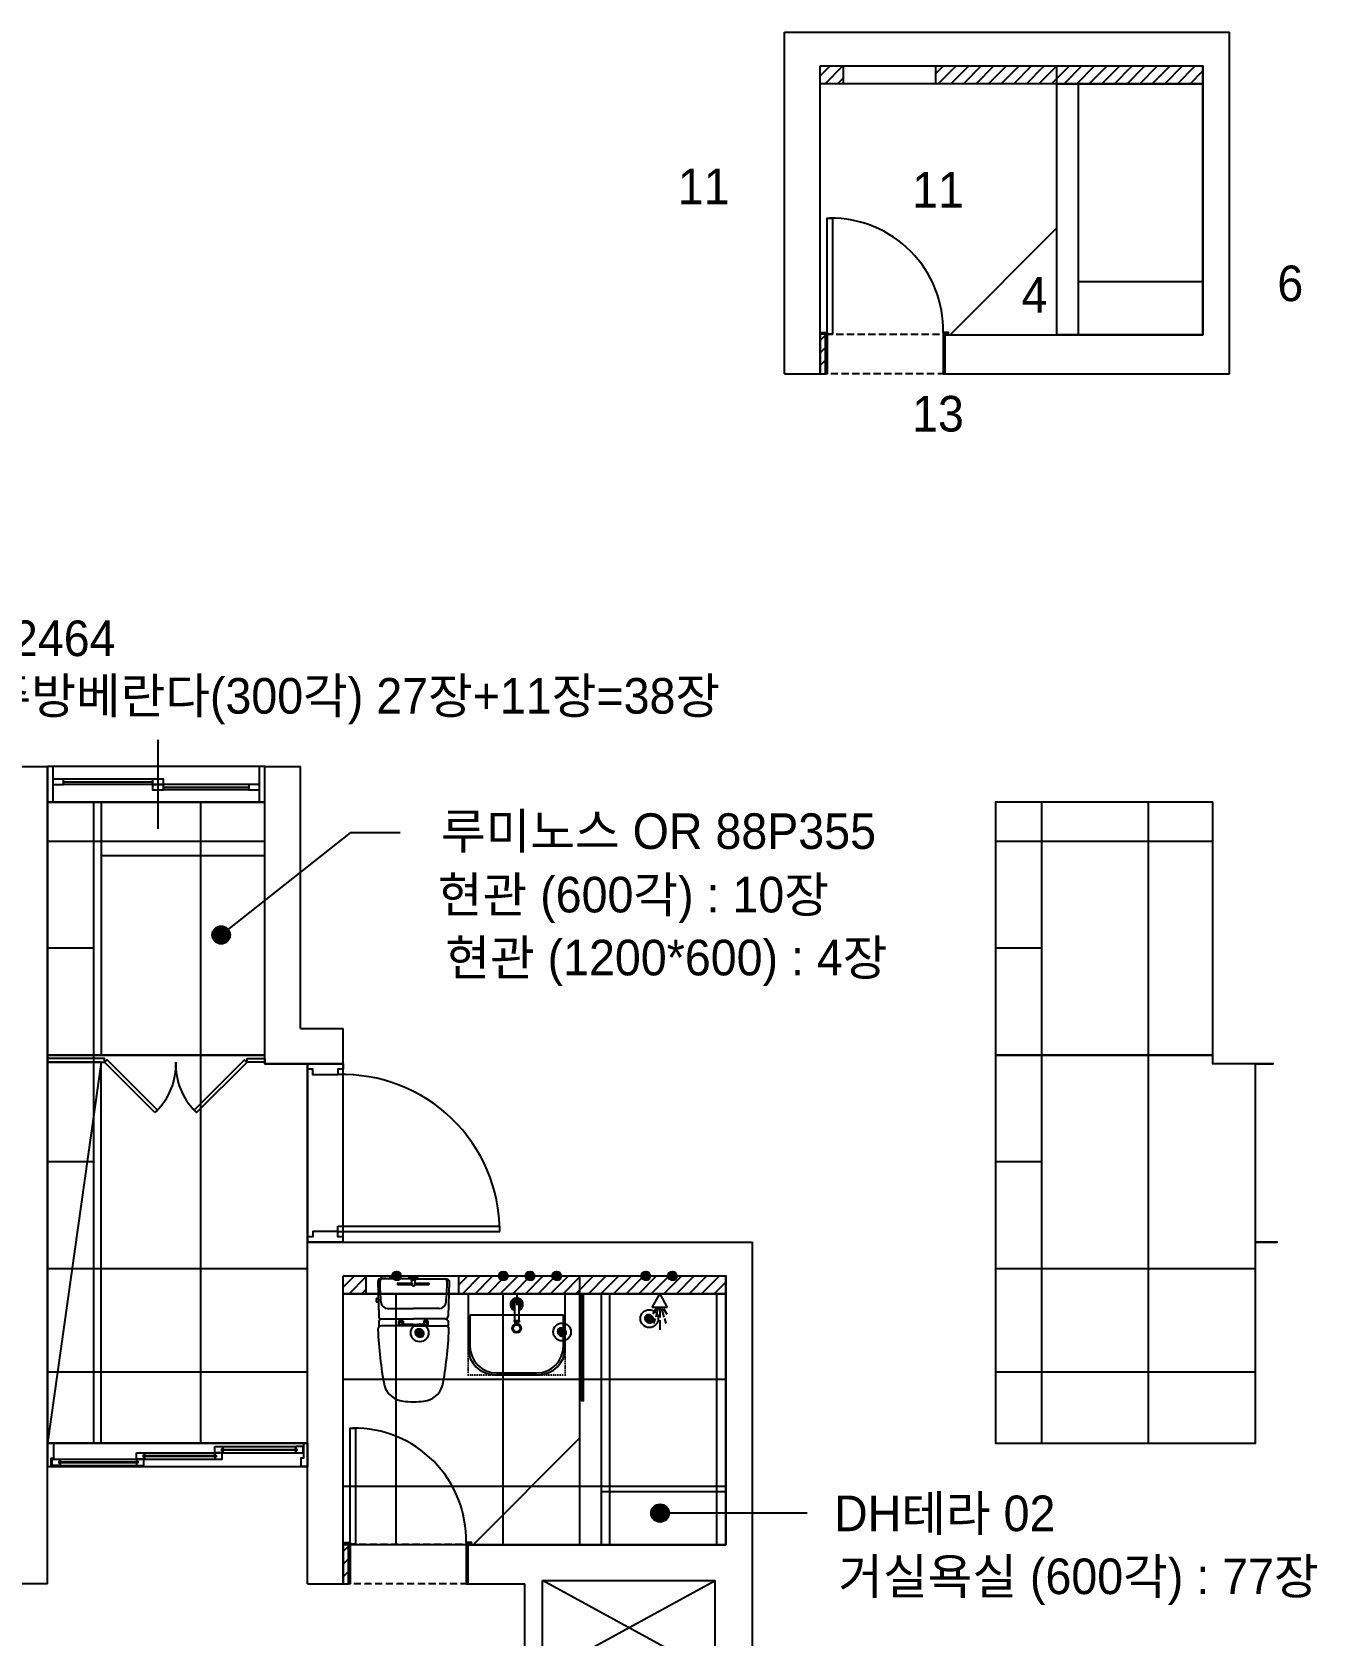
# Model space of a CAD drawing. Header units: inches. Extents: x 4374 to 164780, y 597 to 50243.
# Drawn here: x 143480 to 150698, y 27088 to 36095 of the extents above; entities that cross this region are included whole.
import ezdxf
from ezdxf.enums import TextEntityAlignment as Align

# ---------------------------------------------------------------- set-up
doc = ezdxf.new("R2010")
doc.units = ezdxf.units.IN
doc.header["$LTSCALE"] = 50
doc.header["$MEASUREMENT"] = 0
for name, pattern in [('DH-HID2', [1.2, 0.8, -0.4]), ('DOT', [0.25, 0, -0.25]), ('HIDDEN', [0.375, 0.25, -0.125])]:
    doc.linetypes.add(name, pattern=pattern)
for name, color, linetype in [('03-TEXT', 3, 'Continuous'), ('03-WAL NEW', 3, 'Continuous'), ('06-FUR', 6, 'Continuous'), ('3.기호.계단선', 30, 'Continuous'), ('_LIBR', 4, 'Continuous'), ('BATH', 4, 'Continuous'), ('CO-BATH', 6, 'Continuous'), ('CO-DOOR', 8, 'Continuous'), ('fin', 5, 'Continuous'), ('HL', 6, 'HIDDEN'), ('Layer 1', 7, 'Continuous'), ('도면층2', 2, 'Continuous'), ('도면층4', 4, 'Continuous'), ('도면층5', 5, 'Continuous'), ('도면층8', 8, 'Continuous'), ('욕실설비', 3, 'Continuous')]:
    doc.layers.add(name, color=color, linetype=linetype)
doc.styles.add('코레일둥고', font='Korail_Round_Gothic_Medium.ttf')
pattern_1 = [(45, (21500, 9e-13), (-35.35534, 35.35534), [])]
pattern_2 = [(0, (150112.8, 30349.7), (0, 1200), [])]
pattern_3 = [(45, (155906.38, 21078.25), (-35.35534, 35.35534), [])]
pattern_4 = [(0, (144787.8, 30349.7), (0, 1200), [])]

# ---------------------------------------------------------------- blocks, each defined once
blk = doc.blocks.new('floor')
h = blk.add_hatch()
h.set_pattern_fill('ANSI31', color=10)
h.set_pattern_definition([(45, (-930, 325), (-0.08838834765, 0.08838834765), [])])
edge = h.paths.add_edge_path()
edge.add_arc((-32469.4, 8487.2), 25, 0, 360)
h = blk.add_hatch()
h.set_pattern_fill('ANSI31', color=10)
h.set_pattern_definition([(45, (-180, 325), (-0.08838834765, 0.08838834765), [])])
edge = h.paths.add_edge_path()
edge.add_arc((-31719.4, 8487.2), 25, 0, 360)
h = blk.add_hatch()
h.set_pattern_fill('ANSI31', color=10)
h.set_pattern_definition([(45, (-30, 325), (-0.08838834765, 0.08838834765), [])])
edge = h.paths.add_edge_path()
edge.add_arc((-31569.4, 8487.2), 25, 0, 360)
h = blk.add_hatch()
h.set_pattern_fill('ANSI31', color=10)
h.set_pattern_definition([(45, (470, 325), (-0.08838834765, 0.08838834765), [])])
edge = h.paths.add_edge_path()
edge.add_arc((-31069.4, 8487.2), 25, 0, 360)
h = blk.add_hatch()
h.set_pattern_fill('ANSI31', color=10)
h.set_pattern_definition([(45, (620, 325), (-0.08838834765, 0.08838834765), [])])
edge = h.paths.add_edge_path()
edge.add_arc((-30919.4, 8487.2), 25, 0, 360)
h = blk.add_hatch()
h.set_pattern_fill('ANSI31', color=10)
h.set_pattern_definition([(45, (0, 10), (-0.08838834765, 0.08838834765), [])])
edge = h.paths.add_edge_path()
edge.add_arc((-31539.4, 8172.2), 25, 0, 360)
h = blk.add_hatch()
h.set_pattern_fill('ANSI31', color=10)
h.set_pattern_definition([(45, (490, 85), (-0.08838834765, 0.08838834765), [])])
edge = h.paths.add_edge_path()
edge.add_arc((-31049.4, 8247.2), 25, 0, 360)
h = blk.add_hatch()
h.set_pattern_fill('ANSI31', color=10)
h.set_pattern_definition([(45, (-800, 5), (-0.08838834765, 0.08838834765), [])])
edge = h.paths.add_edge_path()
edge.add_arc((-32339.4, 8167.2), 25, 0, 360)
at = {"color": 10}
for centre, radius in [((-32469.4, 8487.2), 25), ((-31719.4, 8487.2), 25), ((-31569.4, 8487.2), 25), ((-31069.4, 8487.2), 25), ((-30919.4, 8487.2), 25), ((-31049.4, 8247.2), 50), ((-32339.4, 8167.2), 50), ((-31539.4, 8172.2), 50)]:
    blk.add_circle(centre, radius, dxfattribs=at)
at = {"layer": 'Layer 1'}
blk.add_lwpolyline([(-34429.4, 7417.2), (-32969.4, 7417.2), (-32969.4, 7547.2), (-34429.4, 7547.2)], close=True, dxfattribs=at)
at = {"layer": '도면층2'}
for p, q in [((-34609.4, 11347.2), (-34429.4, 11347.2)), ((-34429.4, 6757.2), (-34429.4, 11347.2)), ((-33209.4, 9677.2), (-33209.4, 11347.2)), ((-33209.4, 11347.2), (-33009.4, 11347.2)), ((-33009.4, 9877.2), (-33009.4, 11347.2)), ((-33009.4, 9877.2), (-32769.4, 9877.2)), ((-32769.4, 9677.2), (-32769.4, 9877.2)), ((-33209.4, 9677.2), (-32769.4, 9677.2)), ((-32969.4, 8677.2), (-30469.4, 8677.2)), ((-32969.4, 6757.2), (-32969.4, 8677.2)), ((-30469.4, 2047.2), (-30469.4, 8677.2)), ((-32769.4, 6757.2), (-32769.4, 8487.2)), ((-32769.4, 8487.2), (-30619.4, 8487.2)), ((-30619.4, 6977.2), (-30619.4, 8487.2)), ((-32069.4, 6977.2), (-30619.4, 6977.2)), ((-32069.4, 6977.2), (-32069.4, 6757.2)), ((-34429.4, 6757.2), (-34629.4, 6757.2)), ((-32969.4, 6757.2), (-32769.4, 6757.2)), ((-32069.4, 6757.2), (-31749.4, 6757.2)), ((-31749.4, 5747.2), (-31749.4, 6757.2)), ((-31649.4, 6247.2), (-31649.4, 6777.2)), ((-31649.4, 6777.2), (-30679.4, 6777.2)), ((-30679.4, 6247.2), (-30679.4, 6777.2))]:
    blk.add_line(p, q, dxfattribs=at)
at = {"layer": '도면층4'}
for p, q in [((-33809.4, 10997.2), (-33809.4, 11497.2)), ((-33209.4, 11347.2), (-34429.4, 11347.2)), ((-34429.4, 11347.2), (-34429.4, 11147.2)), ((-34399.4, 11347.2), (-34399.4, 11147.2)), ((-34339.4, 11262.2), (-33839.4, 11262.2)), ((-33239.4, 11147.2), (-33239.4, 11347.2)), ((-33209.4, 11147.2), (-33209.4, 11347.2)), ((-33779.4, 11232.2), (-33299.4, 11232.2)), ((-34429.4, 11147.2), (-33209.4, 11147.2)), ((-32969.4, 9677.2), (-32969.4, 8677.2)), ((-32769.4, 9677.2), (-32969.4, 9677.2)), ((-32769.4, 8677.2), (-32769.4, 9677.2)), ((-32799.4, 8767.2), (-31889.9, 8767.2)), ((-32799.4, 8737.2), (-32799.4, 8767.2)), ((-32799.4, 8737.2), (-31889.4, 8737.2)), ((-31889.4, 8737.2), (-31889.4, 8767.2)), ((-32969.4, 8677.2), (-32769.4, 8677.2)), ((-32769.4, 8677.2), (-32969.4, 8677.2))]:
    blk.add_line(p, q, dxfattribs=at)
for points in [[(-34399.4, 11277.2), (-34399.4, 11247.2), (-34339.4, 11247.2), (-34339.4, 11277.2)], [(-33839.4, 11277.2), (-33839.4, 11247.2), (-33779.4, 11247.2), (-33779.4, 11277.2)], [(-33839.4, 11247.2), (-33839.4, 11217.2), (-33779.4, 11217.2), (-33779.4, 11247.2)], [(-33299.4, 11247.2), (-33299.4, 11217.2), (-33239.4, 11217.2), (-33239.4, 11247.2)]]:
    blk.add_lwpolyline(points, close=True, dxfattribs=at)
for points in [[(-32769.4, 9677.2), (-32769.4, 9647.2), (-32799.4, 9647.2), (-32799.4, 9617.2), (-32939.4, 9617.2), (-32939.4, 9647.2), (-32969.4, 9647.2), (-32969.4, 9677.2), (-32769.4, 9677.2)], [(-32769.4, 8677.2), (-32769.4, 8707.2), (-32799.4, 8707.2), (-32799.4, 8737.2), (-32939.4, 8737.2), (-32939.4, 8707.2), (-32969.4, 8707.2), (-32969.4, 8677.2), (-32769.4, 8677.2)]]:
    blk.add_lwpolyline(points, dxfattribs=at)
at = {"layer": '도면층5'}
for p, q in [((-33839.4, 11277.2), (-34339.4, 11277.2)), ((-33839.4, 11247.2), (-34339.4, 11247.2)), ((-33299.4, 11247.2), (-33779.4, 11247.2)), ((-33299.4, 11217.2), (-33779.4, 11217.2))]:
    blk.add_line(p, q, dxfattribs=at)
blk.add_arc((-32770.9, 8736.7), 881, 0.03221, 91.85316, dxfattribs=at)
at = {"layer": '도면층8'}
for p, q in [((-31649.4, 6247.2), (-30679.4, 6777.2)), ((-30679.4, 6247.2), (-31649.4, 6777.2))]:
    blk.add_line(p, q, dxfattribs=at)
blk = doc.blocks.new('FFFR')
h = blk.add_hatch()
h.set_pattern_fill('ANSI31', color=30)
h.set_pattern_definition([(45, (45940.9141, 6664.45681), (-0.08838834765, 0.08838834765), [])])
edge = h.paths.add_edge_path()
edge.add_arc((14401.5, 14826.7), 25, 0, 360)
h = blk.add_hatch()
h.set_pattern_fill('ANSI31', color=30)
h.set_pattern_definition([(45, (46090.9141, 6664.45681), (-0.08838834765, 0.08838834765), [])])
edge = h.paths.add_edge_path()
edge.add_arc((14551.5, 14826.7), 25, 0, 360)
at = {"layer": '03-WAL NEW'}
h = blk.add_hatch(dxfattribs=at)
h.set_pattern_fill('_USER', color=8, scale=50, angle=45, pattern_type=0)
h.set_pattern_definition(pattern_1)
h.paths.add_polyline_path([(13631.5, 14826.7), (13501.5, 14826.7), (13501.5, 14726.7), (13631.5, 14726.7)])
h = blk.add_hatch(dxfattribs=at)
h.set_pattern_fill('_USER', color=8, scale=50, angle=45, pattern_type=0)
h.set_pattern_definition(pattern_1)
h.paths.add_polyline_path([(14151.5, 14826.7), (15651.5, 14826.7), (15651.5, 14726.7), (14151.5, 14726.7)])
h = blk.add_hatch(dxfattribs=at)
h.set_pattern_fill('_USER', color=8, scale=50, angle=45, pattern_type=0)
h.set_pattern_definition(pattern_1)
h.paths.add_polyline_path([(13501.5, 13096.7), (13531.5, 13096.7), (13531.5, 13319.7), (13501.5, 13319.7)])
at = {"color": 8}
blk.add_line((14476.5, 14726.7), (14476.5, 14661.7), dxfattribs=at)
at = {"color": 30}
for centre in [(14401.5, 14826.7), (14551.5, 14826.7)]:
    blk.add_circle(centre, 25, dxfattribs=at)
at = {"layer": '03-WAL NEW'}
for p, q in [((13501.5, 14726.7), (13501.5, 14826.7)), ((13631.5, 14726.7), (13631.5, 14826.7)), ((14151.5, 14726.7), (14151.5, 14826.7)), ((14831.5, 14726.7), (14831.5, 14826.7)), ((14951.5, 14726.7), (14951.5, 13316.7)), ((14831.5, 13916.7), (14231.5, 13316.7)), ((14951.5, 13616.7), (15651.5, 13616.7))]:
    blk.add_line(p, q, dxfattribs=at)
blk.add_lwpolyline([(13501.5, 14826.7), (15651.5, 14826.7), (15651.5, 14726.7), (13501.5, 14726.7), (13501.5, 14826.7)], dxfattribs=at)
for points in [[(14831.5, 14726.7), (15651.5, 14726.7), (15651.5, 13316.7), (14831.5, 13316.7)], [(13501.5, 13096.7), (13531.5, 13096.7), (13531.5, 13319.7), (13501.5, 13319.7)]]:
    blk.add_lwpolyline(points, close=True, dxfattribs=at)
at = {"layer": '06-FUR', "color": 8}
for p, q in [((11841.5, 16066.7), (13061.5, 16066.7)), ((12141.5, 16026.7), (11841.5, 13886.7))]:
    blk.add_line(p, q, dxfattribs=at)
for points in [[(12141.5, 16066.7), (11841.5, 16066.7), (11841.5, 17486.7), (12141.5, 17486.7)], [(11841.5, 16026.7), (12161.5, 16026.7), (12161.5, 16046.7), (11841.5, 16046.7)], [(12444.4, 15743.8), (12161.5, 16026.7), (12175.7, 16040.8), (12458.5, 15758)], [(12678.7, 15743.8), (12961.5, 16026.7), (12947.4, 16040.8), (12664.6, 15758)], [(11841.5, 13886.7), (12141.5, 13886.7), (12141.5, 16026.7), (11841.5, 16026.7)]]:
    blk.add_lwpolyline(points, close=True, dxfattribs=at)
for points in [[(12141.5, 17486.7), (12141.5, 17186.7), (13061.5, 17186.7), (13061.5, 17486.7), (12141.5, 17486.7)], [(13061.5, 16026.7), (12961.5, 16026.7), (12961.5, 16046.7), (13061.5, 16046.7), (13061.5, 16026.7)]]:
    blk.add_lwpolyline(points, dxfattribs=at)
for centre, start, end in [((12197.1, 16012.3), 314.2144, 2.26248), ((12925.9, 16012.3), 177.73752, 225.7856)]:
    blk.add_arc(centre, 364.7, start, end, dxfattribs=at)
at = {"layer": '_LIBR', "linetype": 'Continuous'}
for points in [[(13540.5, 13319.7), (13540.5, 13971.7), (13570.5, 13971.7), (13570.5, 13319.7), (13540.5, 13319.7)], [(13540.5, 13319.7), (13510.5, 13319.7), (13510.5, 13328.7), (13540.5, 13328.7), (13540.5, 13319.7)], [(14192.5, 13319.7), (14222.5, 13319.7), (14222.5, 13328.7), (14192.5, 13328.7), (14192.5, 13319.7)]]:
    blk.add_lwpolyline(points, dxfattribs=at)
for points in [[(13531.5, 13319.7), (13540.5, 13319.7), (13540.5, 13096.7), (13531.5, 13096.7)], [(14201.5, 13319.7), (14192.5, 13319.7), (14192.5, 13096.7), (14201.5, 13096.7)]]:
    blk.add_lwpolyline(points, close=True, dxfattribs=at)
blk.add_arc((13563, 13342.1), 629.6, 358.78036, 90.6825, dxfattribs=at)
at = {"layer": 'BATH', "color": 8}
for p, q in [((15237.2, 14649.1), (15281.5, 14726.7)), ((15281.5, 14726.7), (15321.3, 14649.1)), ((15321.3, 14649.1), (15237.2, 14649.1)), ((15260, 14642.6), (15241.1, 14612.6)), ((15269.8, 14643.2), (15257.4, 14595)), ((15280.2, 14645.2), (15280.2, 14592.5)), ((15290.7, 14643.2), (15303.1, 14595)), ((15300.4, 14642.6), (15319.4, 14612.6)), ((15254.2, 14587.8), (15245.7, 14559.1)), ((15280.2, 14578), (15280.2, 14524.6)), ((15306.3, 14587.8), (15314.8, 14559.1))]:
    blk.add_line(p, q, dxfattribs=at)
blk.add_lwpolyline([(14841.5, 14726.7), (14841.5, 14126.7), (14851.5, 14126.7), (14851.5, 14726.7), (14841.5, 14726.7)], dxfattribs=at)
at = {"layer": 'CO-BATH', "color": 8}
for p, q in [((14204, 14726.7), (14204, 14421.7)), ((14749, 14726.7), (14204, 14726.7)), ((14749, 14421.7), (14749, 14726.7)), ((14214, 14606.7), (14214, 14431.7)), ((14739, 14606.7), (14214, 14606.7)), ((14464, 14666.7), (14464, 14576.2)), ((14489, 14666.7), (14489, 14576.2)), ((14739, 14431.7), (14739, 14606.7)), ((14462, 14571.2), (14462, 14566.2)), ((14462, 14571.2), (14491, 14571.2)), ((14462, 14566.2), (14491, 14566.2)), ((14463, 14576.2), (14463, 14571.2)), ((14463, 14576.2), (14490, 14576.2)), ((14490, 14576.2), (14490, 14571.2)), ((14491, 14571.2), (14491, 14566.2)), ((14354, 14271.7), (14599, 14271.7)), ((14364, 14281.7), (14589, 14281.7))]:
    blk.add_line(p, q, dxfattribs=at)
at = {"layer": 'CO-BATH', "color": 8, "linetype": 'DOT'}
blk.add_lwpolyline([(14204, 14271.7), (14749, 14271.7), (14749, 14726.7), (14204, 14726.7)], close=True, dxfattribs=at)
at = {"layer": 'CO-BATH', "color": 8}
for radius in [25, 20]:
    blk.add_circle((14476.5, 14531.7), radius, dxfattribs=at)
for centre, radius, start, end in [((14476.5, 14666.7), 35, 290.92481, 249.07514), ((14476.5, 14666.7), 30, 294.62429, 245.37566), ((14476.5, 14666.7), 25, 299.99998, 239.99998), ((14476.5, 14666.7), 18, 313.98294, 226.01701), ((14476.5, 14666.7), 12.5, 359.99998, 179.99998), ((14354, 14421.7), 150, 180, 270), ((14364, 14431.7), 150, 180, 270), ((14589, 14431.7), 150, 270, 0), ((14599, 14421.7), 150, 270, 0)]:
    blk.add_arc(centre, radius, start, end, dxfattribs=at)
at = {"layer": 'CO-DOOR', "color": 251, "linetype": 'DH-HID2'}
blk.add_lwpolyline([(14201.5, 13096.7), (13531.5, 13096.7), (13531.5, 13319.7), (14201.5, 13319.7)], close=True, dxfattribs=at)
at = {"layer": 'fin', "color": 8}
for p, q in [((13888.6, 14810.3), (13723.9, 14810.3)), ((13740.8, 14811.7), (13728.3, 14811.7)), ((13740.8, 14811.7), (13753.3, 14811.7)), ((13904.5, 14810.3), (14069.1, 14810.3)), ((13751.3, 14643.1), (13896.5, 14643.1)), ((14041.8, 14643.1), (13896.5, 14643.1)), ((13716.2, 14585.3), (13896.5, 14585.3)), ((13896.5, 14546), (13717.3, 14546)), ((14076.9, 14585.3), (13896.5, 14585.3)), ((13896.5, 14546), (14075.8, 14546))]:
    blk.add_line(p, q, dxfattribs=at)
for points in [[(13723.9, 14810.3), (13711.5, 14810.3, 0.421209), (13696.5, 14794.9), (13701.2, 14599.9, 0.001659)], [(14069.1, 14810.3), (14081.5, 14810.3, -0.421209), (14096.5, 14794.9), (14091.9, 14599.9, -0.001659)], [(13716.2, 14585.3, 0.371724), (13701.8, 14570.5, 0.003515), (13702.6, 14539.6, 0.320541)], [(14076.9, 14585.3, -0.371724), (14091.3, 14570.5, -0.003515), (14090.5, 14539.6, -0.320541)]]:
    blk.add_lwpolyline(points, format="xyb", dxfattribs=at)
for centre, radius, start, end in [((13723.9, 14794.3), 16, 90, 179.31159), ((14707.9, 14782.4), 1000, 179.31159, 185.94375), ((13728.3, 14826.7), 15, 180, 270), ((13753.3, 14826.7), 15, 270, 0), ((14069.1, 14794.3), 16, 0.68841, 90), ((13085.2, 14782.4), 1000, 354.05625, 0.68841), ((13716.2, 14600.3), 15, 181.36509, 270), ((13753, 14683), 40, 185.94375, 267.51291), ((14040, 14683), 40, 272.48709, 354.05625), ((14076.9, 14600.3), 15, 270, 358.63491), ((13717.3, 14526), 20, 90, 182.3333), ((15901.3, 14615), 2205.9, 182.3333, 190.60807), ((11891.7, 14615), 2205.9, 349.39193, 357.6667), ((14075.8, 14526), 20, 357.6667, 90), ((13852.3, 14248.3), 125.5, 198.2964, 263.42408), ((13940.8, 14248.3), 125.5, 276.57592, 341.7036), ((13896.5, 14525.3), 405.9, 261.69926, 270), ((13896.5, 14525.3), 405.9, 270, 278.30074)]:
    blk.add_arc(centre, radius, start, end, dxfattribs=at)
at = {"layer": 'HL', "color": 8, "linetype": 'Continuous'}
for p, q in [((13810, 14785.7), (13888, 14785.7)), ((13810, 14778.7), (13889.1, 14778.7)), ((13872.5, 14816.7), (13872.5, 14826.7)), ((13872.5, 14816.7), (13920.5, 14816.7)), ((13889.6, 14811.9), (13884.2, 14816.7)), ((13885.2, 14804.9), (13889.6, 14811.9)), ((13890.5, 14770.5), (13885.2, 14804.9)), ((13885.2, 14804.9), (13907.9, 14804.9)), ((13889.6, 14811.9), (13903.5, 14811.9)), ((13902.5, 14770.5), (13907.9, 14804.9)), ((13903.5, 14811.9), (13908.9, 14816.7)), ((13907.9, 14804.9), (13903.5, 14811.9)), ((13904, 14778.7), (13983, 14778.7)), ((13905, 14785.7), (13983, 14785.7)), ((13920.5, 14816.7), (13920.5, 14826.7)), ((13687.6, 14696.3), (13687.6, 14684.2)), ((13691.6, 14700.3), (13698.8, 14700.3)), ((13890.5, 14770.5), (13902.5, 14770.5)), ((13691.6, 14680.2), (13699.3, 14680.2)), ((13896.5, 14553), (13850.2, 14553)), ((13896.5, 14553), (13942.9, 14553))]:
    blk.add_line(p, q, dxfattribs=at)
for points in [[(13814, 14546), (13814, 14570.2, -0.414214), (13818, 14574.2), (13834.5, 14574.2, -0.414214), (13838.5, 14570.2), (13838.5, 14554.6), (13838.5, 14546)], [(13838.5, 14554.6), (13848.2, 14554.6, -0.414214), (13850.2, 14552.6), (13850.2, 14546)], [(13954.6, 14554.6), (13944.9, 14554.6, 0.414214), (13942.9, 14552.6), (13942.9, 14546)], [(13979.1, 14546), (13979.1, 14570.2, 0.414214), (13975.1, 14574.2), (13958.6, 14574.2, 0.414214), (13954.6, 14570.2), (13954.6, 14554.6), (13954.6, 14546)]]:
    blk.add_lwpolyline(points, format="xyb", dxfattribs=at)
for centre in [(13826.5, 14560.3), (13966.5, 14560.3)]:
    blk.add_circle(centre, 8, dxfattribs=at)
for centre, radius, start, end in [((13810, 14782.2), 3.5, 90, 270), ((13983, 14782.2), 3.5, 270, 90), ((13691.6, 14696.3), 4, 90, 180), ((13691.6, 14684.2), 4, 180, 270)]:
    blk.add_arc(centre, radius, start, end, dxfattribs=at)
at = {"layer": '도면층8'}
for p, q in [((13301.5, 13886.7), (11841.5, 13886.7)), ((11876.6, 13804.7), (11876.6, 13802.3)), ((11911.1, 13797.5), (12341.1, 13797.5)), ((12341.1, 13797.5), (12811.3, 13797.5)), ((12385.5, 13832.6), (12811.3, 13832.6)), ((12825.5, 13867.7), (13235.5, 13867.7)), ((12825.5, 13832.6), (13235.5, 13832.6)), ((11861.9, 13756.7), (13266.5, 13756.7)), ((11911.1, 13762.4), (12341.1, 13762.4))]:
    blk.add_line(p, q, dxfattribs=at)
for points in [[(11841.5, 13881.6), (11841.5, 13756.7), (11861.9, 13756.7), (11861.9, 13802.3), (11876.6, 13802.3), (11876.6, 13886.7), (11841.5, 13886.7), (11841.5, 13881.6)], [(13301.5, 13767.3), (13301.5, 13756.7), (13266.5, 13756.7), (13266.5, 13804.7), (13281.2, 13804.7), (13281.2, 13886.7), (13301.5, 13886.7), (13301.5, 13767.3)], [(12336.6, 13777.6), (11907, 13777.6), (11907, 13782.3), (12336.6, 13782.3), (12336.6, 13777.6), (12336.6, 13782.3)], [(11911.1, 13786.8), (11914.3, 13785.1), (11914.9, 13784), (11915.5, 13782.3)], [(12341.1, 13786.8), (12337.9, 13785.1), (12337.3, 13784), (12336.6, 13782.3)], [(12385.5, 13821.8), (12388.7, 13820.2), (12389.3, 13819.1), (12390, 13817.4)], [(12385.5, 13808.3), (12388.7, 13809.9), (12389.3, 13811.1), (12390, 13812.7)], [(12776.6, 13812.7), (12390, 13812.7), (12390, 13817.4), (12776.6, 13817.4), (12776.6, 13812.7), (12776.6, 13817.4)], [(12781.1, 13821.8), (12777.9, 13820.2), (12777.3, 13819.1), (12776.6, 13817.4)], [(12781.1, 13808.3), (12777.9, 13809.9), (12777.3, 13811.1), (12776.6, 13812.7)], [(12825.5, 13856.9), (12828.7, 13855.3), (12829.3, 13854.1), (12830, 13852.5)], [(12825.5, 13843.4), (12828.7, 13845), (12829.3, 13846.1), (12830, 13847.8)], [(13231, 13847.8), (12830, 13847.8), (12830, 13852.5), (13231, 13852.5), (13231, 13847.8), (13231, 13852.5)], [(13235.5, 13856.9), (13232.3, 13855.3), (13231.7, 13854.1), (13231, 13852.5)], [(13235.5, 13843.4), (13232.3, 13845), (13231.7, 13846.1), (13231, 13847.8)], [(11911.1, 13773.2), (11914.3, 13774.8), (11914.9, 13776), (11915.5, 13777.6)], [(12341.1, 13773.2), (12337.9, 13774.8), (12337.3, 13776), (12336.6, 13777.6)]]:
    blk.add_lwpolyline(points, dxfattribs=at)
for points in [[(11866.6, 13797.5), (11911.1, 13797.5), (11911.1, 13785.8), (11904.6, 13783.8), (11904.6, 13776.2), (11911.1, 13774.1), (11911.1, 13762.4), (11866.6, 13762.4)], [(12341.1, 13832.6), (12385.5, 13832.6), (12385.5, 13820.9), (12379, 13818.8), (12379, 13811.3), (12385.5, 13809.2), (12385.5, 13797.5), (12341.1, 13797.5)], [(12341.1, 13774.1), (12341.1, 13762.4), (12382, 13762.4), (12382, 13797.5), (12341.1, 13797.5), (12341.1, 13785.8), (12347.6, 13783.8), (12347.6, 13776.2)], [(12781.1, 13867.7), (12825.5, 13867.7), (12825.5, 13856), (12819, 13853.9), (12819, 13846.4), (12825.5, 13844.3), (12825.5, 13832.6), (12781.1, 13832.6)], [(12781.1, 13809.2), (12781.1, 13797.5), (12822, 13797.5), (12822, 13832.6), (12781.1, 13832.6), (12781.1, 13820.9), (12787.6, 13818.8), (12787.6, 13811.3)], [(13235.5, 13844.3), (13235.5, 13832.6), (13276.4, 13832.6), (13276.4, 13867.7), (13235.5, 13867.7), (13235.5, 13856), (13242, 13853.9), (13242, 13846.4)]]:
    blk.add_lwpolyline(points, close=True, dxfattribs=at)
at = {"layer": '욕실설비', "color": 8}
for p, q in [((15268, 14652.9), (15268, 14651.7)), ((15293, 14654.3), (15293, 14651.7))]:
    blk.add_line(p, q, dxfattribs=at)
at = {"layer": '06-FUR', "color": 8}
blk.add_blockref('floor', (46270.9, 6339.5), dxfattribs=at)

msp = doc.modelspace()

# ---------------------------------------------------------------- hatches: boundary and pattern name
at = {"layer": '03-WAL NEW'}
h = msp.add_hatch(dxfattribs=at)
h.set_pattern_fill('_USER', color=8, scale=50, angle=45, pattern_type=0)
h.set_pattern_definition(pattern_3)
h.paths.add_polyline_path([(148037.9, 35904.9), (147907.9, 35904.9), (147907.9, 35804.9), (148037.9, 35804.9)])
h = msp.add_hatch(dxfattribs=at)
h.set_pattern_fill('_USER', color=8, scale=50, angle=45, pattern_type=0)
h.set_pattern_definition(pattern_3)
h.paths.add_polyline_path([(148557.9, 35904.9), (150057.9, 35904.9), (150057.9, 35804.9), (148557.9, 35804.9)])
h = msp.add_hatch(dxfattribs=at)
h.set_pattern_fill('_USER', color=8, scale=50, angle=45, pattern_type=0)
h.set_pattern_definition(pattern_3)
h.paths.add_polyline_path([(147907.9, 34174.9), (147937.9, 34174.9), (147937.9, 34397.9), (147907.9, 34397.9)])
h = msp.add_hatch(dxfattribs=at)
h.set_pattern_fill('_USER', color=8, scale=600, angle=90, pattern_type=0)
h.set_pattern_definition([(90, (145027.8, 30299.7), (-600, 4e-14), [])])
h.paths.add_polyline_path([(144787.8, 31769.7), (143567.8, 31769.7), (143567.8, 30349.7), (144787.8, 30349.7)])
h.paths.add_polyline_path([(145027.8, 30299.7), (144787.8, 30299.7), (144787.8, 30349.7), (143567.8, 30349.7), (143567.8, 28569.7), (145027.8, 28569.7), (145027.8, 29299.7)])
h.paths.add_polyline_path([(145027.8, 28569.7), (143567.8, 28569.7), (143567.8, 28169.7), (145027.8, 28169.7)])
h = msp.add_hatch(dxfattribs=at)
h.set_pattern_fill('_USER', color=8, scale=1200, pattern_type=0)
h.set_pattern_definition(pattern_4)
h.paths.add_polyline_path([(144787.8, 31769.7), (143567.8, 31769.7), (143567.8, 30349.7), (144787.8, 30349.7)])
h = msp.add_hatch(dxfattribs=at)
h.set_pattern_fill('_USER', color=8, scale=600, angle=90, pattern_type=0)
h.set_pattern_definition([(90, (150352.8, 30299.7), (-600, 4e-14), [])])
h.paths.add_polyline_path([(150112.8, 31769.7), (148892.8, 31769.7), (148892.8, 30349.7), (150112.8, 30349.7)])
h.paths.add_polyline_path([(150352.8, 30299.7), (150112.8, 30299.7), (150112.8, 30349.7), (148892.8, 30349.7), (148892.8, 28569.7), (150352.8, 28569.7), (150352.8, 29299.7)])
h.paths.add_polyline_path([(150352.8, 28569.7), (148892.8, 28569.7), (148892.8, 28169.7), (150352.8, 28169.7)])
h = msp.add_hatch(dxfattribs=at)
h.set_pattern_fill('_USER', color=8, scale=1200, pattern_type=0)
h.set_pattern_definition(pattern_2)
h.paths.add_polyline_path([(150112.8, 31769.7), (148892.8, 31769.7), (148892.8, 30349.7), (150112.8, 30349.7)])
h = msp.add_hatch(dxfattribs=at)
h.set_pattern_fill('_USER', color=8, scale=1200, pattern_type=0)
h.set_pattern_definition(pattern_4)
h.paths.add_polyline_path([(145027.8, 30299.7), (144787.8, 30299.7), (144787.8, 30349.7), (143567.8, 30349.7), (143567.8, 28569.7), (145027.8, 28569.7), (145027.8, 29299.7)])
h = msp.add_hatch(dxfattribs=at)
h.set_pattern_fill('_USER', color=8, scale=1200, pattern_type=0)
h.set_pattern_definition(pattern_2)
h.paths.add_polyline_path([(150352.8, 30299.7), (150112.8, 30299.7), (150112.8, 30349.7), (148892.8, 30349.7), (148892.8, 28569.7), (150352.8, 28569.7), (150352.8, 29299.7)])
h = msp.add_hatch(dxfattribs=at)
h.set_pattern_fill('_USER', color=8, scale=600, double=1, pattern_type=0)
h.set_pattern_definition([(0, (131726.26, 54928.74), (0, 600), []), (90, (131726.26, 54928.74), (-600, 4e-14), [])])
h.paths.add_polyline_path([(145227.8, 29009.7), (147377.8, 29009.7), (147377.8, 27599.7), (145227.8, 27599.7)])
at = {"layer": '3.기호.계단선'}
h = msp.add_hatch(color=256, dxfattribs=at)
h.dxf.hatch_style = 1
edge = h.paths.add_edge_path()
edge.add_arc((144542.6, 31024.1), 50, 0, 360)
h = msp.add_hatch(color=256, dxfattribs=at)
h.dxf.hatch_style = 1
edge = h.paths.add_edge_path()
edge.add_arc((147008.2, 27777.3), 50, 0, 360)

# ---------------------------------------------------------------- linework, layer by layer
at = {"layer": '03-WAL NEW'}
for p, q in [((147907.9, 35804.9), (147907.9, 35904.9)), ((148037.9, 35804.9), (148037.9, 35904.9)), ((148557.9, 35804.9), (148557.9, 35904.9)), ((149237.9, 35804.9), (149237.9, 35904.9)), ((149357.9, 35804.9), (149357.9, 34394.9)), ((149237.9, 34994.9), (148637.9, 34394.9)), ((149357.9, 34694.9), (150057.9, 34694.9))]:
    msp.add_line(p, q, dxfattribs=at)
msp.add_lwpolyline([(147907.9, 35904.9), (150057.9, 35904.9), (150057.9, 35804.9), (147907.9, 35804.9), (147907.9, 35904.9)], dxfattribs=at)
for points in [[(149237.9, 35804.9), (150057.9, 35804.9), (150057.9, 34394.9), (149237.9, 34394.9)], [(147907.9, 34174.9), (147937.9, 34174.9), (147937.9, 34397.9), (147907.9, 34397.9)]]:
    msp.add_lwpolyline(points, close=True, dxfattribs=at)
at = {"layer": '3.기호.계단선'}
for p, q in [((143827.8, 30949.7), (143567.8, 30949.7)), ((149152.8, 30949.7), (148892.8, 30949.7)), ((143827.8, 29749.7), (143567.8, 29749.7)), ((149152.8, 29749.7), (148892.8, 29749.7)), ((145027.8, 28569.7), (143567.8, 28569.7)), ((150352.8, 28569.7), (148892.8, 28569.7))]:
    msp.add_line(p, q, dxfattribs=at)
for points in [[(144787.8, 31769.7), (143567.8, 31769.7), (143567.8, 28169.7), (145027.8, 28169.7), (145027.8, 29299.7), (145150.9, 29299.7), (145027.8, 29299.7), (145027.8, 30299.7), (145127.8, 30299.7), (145027.8, 30299.7), (144787.8, 30299.7), (144787.8, 30349.7), (143567.8, 30349.7), (144787.8, 30349.7), (144787.8, 31769.7)], [(150112.8, 31769.7), (148892.8, 31769.7), (148892.8, 28169.7), (150352.8, 28169.7), (150352.8, 29299.7), (150475.9, 29299.7), (150352.8, 29299.7), (150352.8, 30299.7), (150452.8, 30299.7), (150352.8, 30299.7), (150112.8, 30299.7), (150112.8, 30349.7), (148892.8, 30349.7), (150112.8, 30349.7), (150112.8, 31769.7)], [(145548.7, 31598.1), (145267.1, 31598.1), (144542.6, 31024.1)], [(147834.1, 27777.3), (147008.2, 27777.3)]]:
    msp.add_lwpolyline(points, dxfattribs=at)
msp.add_lwpolyline([(145227.8, 29009.7), (147377.8, 29009.7), (147377.8, 27599.7), (145227.8, 27599.7)], close=True, dxfattribs=at)
for centre in [(144542.6, 31024.1), (147008.2, 27777.3)]:
    msp.add_circle(centre, 50, dxfattribs=at)
at = {"layer": '_LIBR', "linetype": 'Continuous'}
for points in [[(147946.9, 34397.9), (147946.9, 35049.9), (147976.9, 35049.9), (147976.9, 34397.9), (147946.9, 34397.9)], [(147946.9, 34397.9), (147916.9, 34397.9), (147916.9, 34406.9), (147946.9, 34406.9), (147946.9, 34397.9)], [(148598.9, 34397.9), (148628.9, 34397.9), (148628.9, 34406.9), (148598.9, 34406.9), (148598.9, 34397.9)]]:
    msp.add_lwpolyline(points, dxfattribs=at)
for points in [[(147937.9, 34397.9), (147946.9, 34397.9), (147946.9, 34174.9), (147937.9, 34174.9)], [(148607.9, 34397.9), (148598.9, 34397.9), (148598.9, 34174.9), (148607.9, 34174.9)]]:
    msp.add_lwpolyline(points, close=True, dxfattribs=at)
msp.add_arc((147969.4, 34420.3), 629.6, 358.78036, 90.6825, dxfattribs=at)
at = {"layer": 'CO-DOOR', "color": 251, "linetype": 'DH-HID2'}
msp.add_lwpolyline([(148607.9, 34174.9), (147937.9, 34174.9), (147937.9, 34397.9), (148607.9, 34397.9)], close=True, dxfattribs=at)
at = {"layer": '도면층2'}
for p, q in [((147707.9, 36094.9), (150207.9, 36094.9)), ((147707.9, 34174.9), (147707.9, 36094.9)), ((150207.9, 34174.9), (150207.9, 36094.9)), ((147907.9, 34174.9), (147907.9, 35904.9)), ((147907.9, 35904.9), (150057.9, 35904.9)), ((150057.9, 34394.9), (150057.9, 35904.9)), ((148607.9, 34394.9), (150057.9, 34394.9)), ((148607.9, 34394.9), (148607.9, 34174.9)), ((147707.9, 34174.9), (147907.9, 34174.9)), ((148607.9, 34174.9), (150207.9, 34174.9))]:
    msp.add_line(p, q, dxfattribs=at)

# ---------------------------------------------------------------- block references
msp.add_blockref('FFFR', (131726.3, 14283))

# ---------------------------------------------------------------- texts
at = {"layer": '03-TEXT', "style": '코레일둥고'}
for s, p in [('11', (147399.1, 35128.3)), ('11', (148715.1, 35108.9)), ('6', (150621.6, 34583.7)), ('4', (149184.5, 34519.6)), ('13', (148715.1, 33851.6)), ('주방베란다(300각) 27장+11장=38장', (147345.5, 32267.3)), ('현관 (600각) : 10장', (147956.8, 31150.8)), ('현관 (1200*600) : 4장', (148285.7, 30797.4)), ('거실욕실 (600각) : 77장', (150708, 27322.4))]:
    msp.add_text(s, height=200, dxfattribs=at).set_placement(p, align=Align.RIGHT)
at = {"layer": '03-TEXT', "color": 10, "style": '코레일둥고'}
for s, p in [('SG2464', (143949.1, 32590.5)), ('루미노스 OR 88P355', (148221.5, 31507.4)), ('DH테라 02', (149229.2, 27676))]:
    msp.add_text(s, height=200, dxfattribs=at).set_placement(p, align=Align.RIGHT)

doc.saveas('drawing.dxf')
